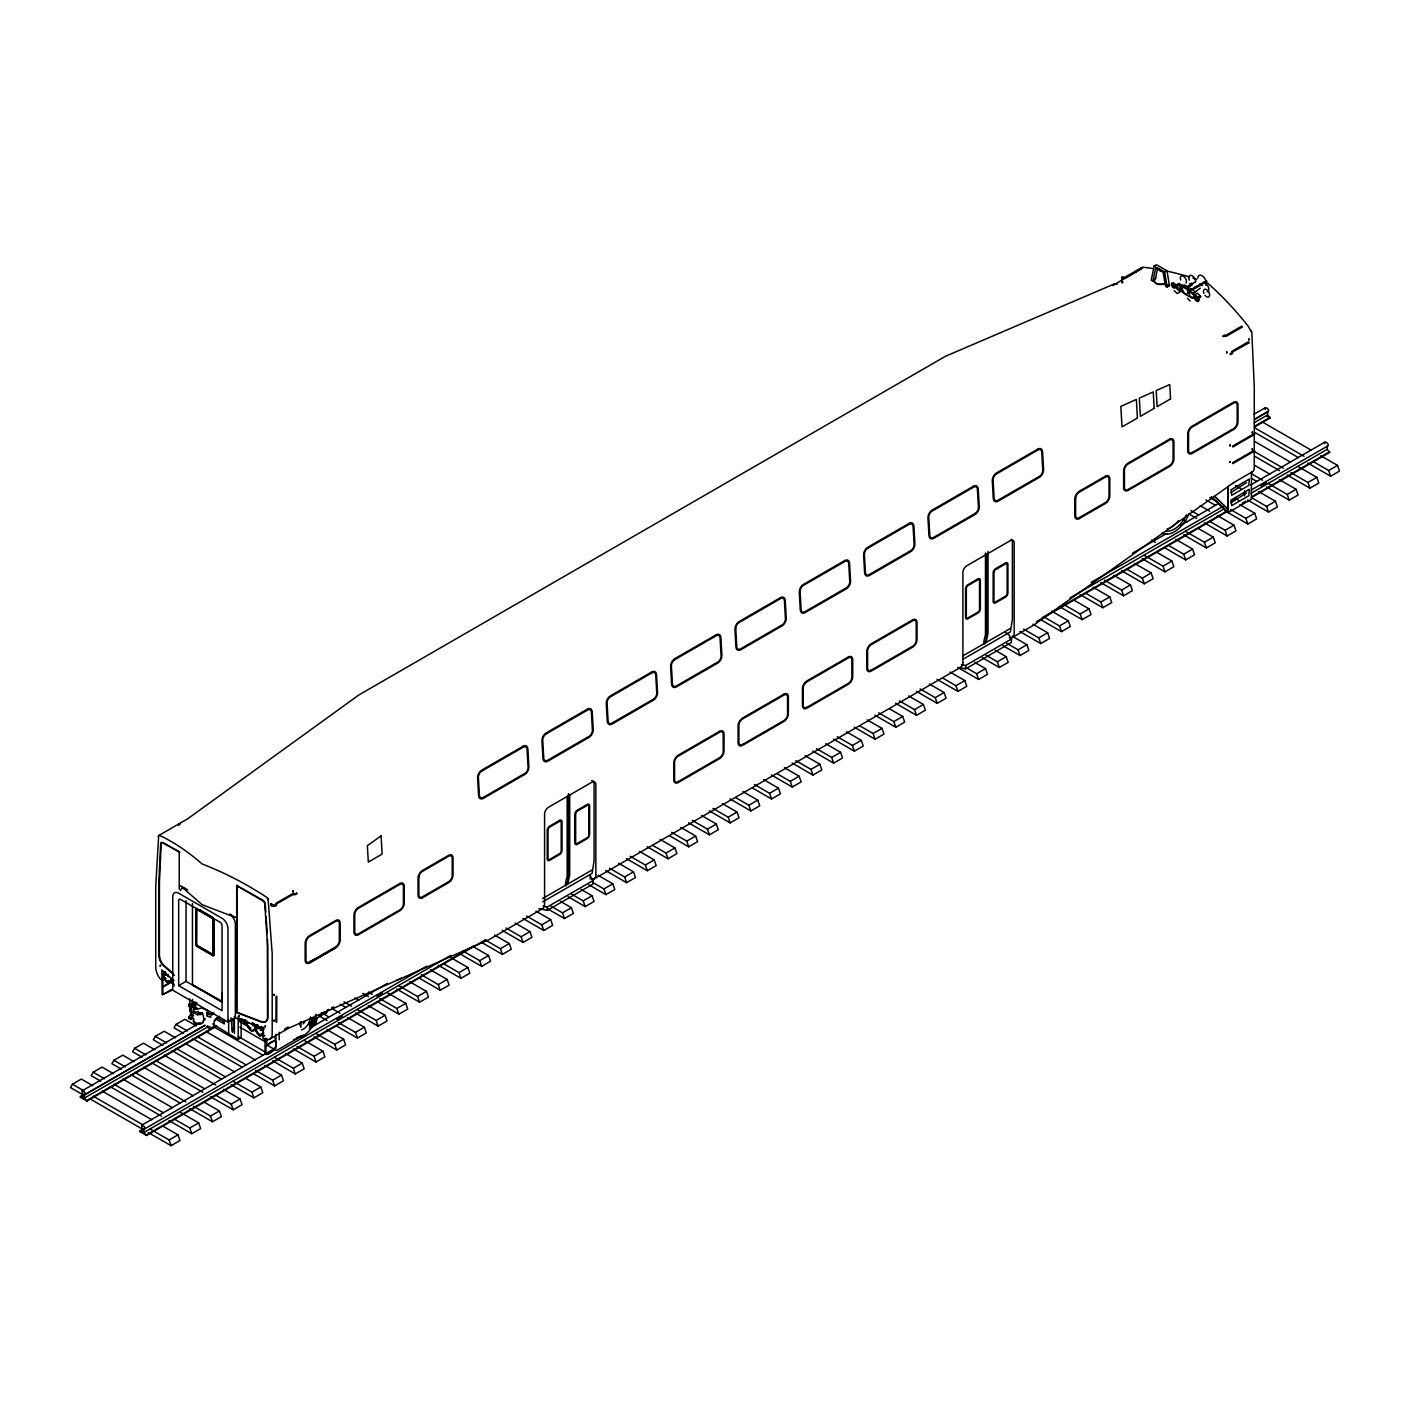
<?xml version="1.0" encoding="UTF-8"?>
<svg xmlns="http://www.w3.org/2000/svg" width="1410" height="1410" viewBox="0 0 1410 1410"><rect width="100%" height="100%" fill="white"/><g stroke="black" fill="none" stroke-linecap="round" stroke-linejoin="round"><path stroke-width="1.5" d="M222.075 993.116L222.04 1001.876L192.465 984.797L192.465 903.598M1123.047 282.229L1122.166 282.723L1122.237 277.858L1125.004 278.44L1141.536 268.887M178.559 825.396L179.352 824.815M1246.563 482.59L1230.948 492.495M1246.563 492.901L1230.948 502.806M212.275 918.456L197.347 909.767M212.945 954.323L213.174 919.725M193.875 1019.871A2.679 1.551 0 0 1 193.787 1019.465L193.188 1020.981A5.816 3.349 0 0 0 194.316 1021.915C201.33 1027.749 206.177 1021.704 202.264 1012.979A3.825 2.203 0 0 0 201.612 1012.697L197.312 1014.671L201.612 1012.697M204.556 1020.487L205.067 1018.566M207.746 1025.722L206.776 1027.114L210.108 1029.036L211.359 1028.295A8.777 5.076 0 0 0 213.932 1024.77L214.32 1020.699L219.66 1016.346M266.173 1053.905C277.876 1054.204 281.348 1030.216 265.908 1046.696L265.908 1053.746M315.117 1021.034L311.874 1022.215L312.244 1017.527M313.161 1021.474L314.853 1023.731L311.487 1025.845L310.306 1023.783L311.205 1024.171L312.421 1017.632M1211.208 496.884L1228.251 512.588L1251.375 499.246L1251.481 472.191M1113.53 284.274L945.511 356.272L358.933 694.918L187.759 818.752L158.678 835.566L155.734 886.502L155.734 967.225A9.482 4.283 69.1 0 0 160.299 978.892L161.833 980.214L165.763 978.417M567.155 796.579L567.155 876.403C562.784 891.825 567.93 885.409 568.424 875.663L568.424 793.689M985.467 552.914L985.467 634.888C981.06 650.38 986.365 643.753 986.736 634.148L986.736 554.324M1152.992 280.942L1155.601 267.953L1163.179 272.341L1165.453 286.23L1167.145 287.023L1169.472 285.666L1166.986 270.79L1156.447 264.71L1154.12 266.049L1151.194 280.273L1152.992 280.942L1155.072 279.515M1155.689 277.752L1157.557 268.464M542.727 901.889L592.094 873.372L594.068 860.858L594.068 783.431A5.569 3.225 -60 0 0 591.636 780.629M962.942 659.281L1010.406 631.874L1012.38 619.342L1012.38 541.916A5.569 3.225 -60 0 0 1011.234 539.36M193.857 1021.668L193.787 1021.933A2.679 1.551 0 0 0 195.444 1023.36A2.679 1.551 0 0 0 198.369 1023.026M314.43 1019.73L315.258 1019.13A3.86 2.221 0 0 1 316.192 1017.438M315.117 1018.831L313.32 1019.783M326.891 1010.406L326.803 1010.847A2.926 1.692 0 0 1 326.503 1011.252M1254.918 426.754L1270.163 417.959L1267.59 414.963L1267.59 411.949A2.009 1.163 60 0 1 1268.26 411.473C1270.375 409.605 1263.712 405.234 1265.228 409.57M158.202 836.465L158.343 836.024A3.86 1.745 69.1 0 1 158.819 835.46A3.948 1.78 69.1 0 1 159.718 835.513L161.833 836.5A289.896 130.689 69.1 0 1 202.141 863.995A289.896 197.347 48.9 0 1 263 894.909L266.173 896.971A3.948 2.679 48.9 0 1 267.53 898.223L267.741 898.523M1175.305 285.543L1174.354 283.904L1174.706 285.613M1179.13 283.868L1182.356 285.067M1180.822 287.622L1179.465 285.93M1187.943 290.319L1186.268 288.222L1195.38 281.806M1190.833 288.98L1195.398 292.011M1192.543 293.932L1200.351 288.081M1200.509 296.206L1197.425 293.192L1193.706 295.395M317.215 1018.478L315.117 1024.735L311.011 1027.15L309.548 1026.286L309.548 1021.492L311.469 1022.444L311.205 1024.171M202.582 1013.49L200.361 1014.742L197.453 1014.301M276.677 1022.356L276.783 996.112M313.126 1019.624L313.496 1022.021L314.923 1021.845M332.919 1007.004L332.478 1007.533M313.443 1024.048L312.421 1026.163A18.066 10.434 -60 0 1 296.999 1037.408M292.839 893.57L275.99 903.211L275.003 905.432L270.755 903.722C269.521 908.181 279.074 906.031 276.043 904.251L292.469 894.768C293.703 894.962 298.744 894.416 296.488 892.618M270.808 904.762L270.755 903.722M1222.646 336.197C1226.7 333.165 1223.334 337.06 1226.118 336.391L1242.545 326.908M92.76 1085.665L81.339 1079.073L72.474 1084.184L70.5 1087.603L83.789 1095.27M113.47 1073.697L102.049 1067.106L93.183 1072.235L91.209 1075.654L100.692 1081.135M134.179 1061.748L122.758 1055.156L113.893 1060.285L111.919 1063.704L121.401 1069.168M154.888 1049.798L143.468 1043.206L134.584 1048.317L132.611 1051.737L142.11 1057.218M175.598 1037.848L164.177 1031.256L155.294 1036.368L153.32 1039.787L162.82 1045.268M196.29 1025.881L184.886 1019.289L176.003 1024.418L174.029 1027.837L183.512 1033.318M243.577 1021.069L245.04 1020.946L245.04 1022.885L243.577 1021.069L245.534 1019.941L246.01 1021.192L244.071 1022.32M333.483 1007.568L333.606 1007.392A2.503 1.445 0 0 1 331.949 1008.238A3.014 1.745 0 0 0 333.906 1007.374M214.584 1021.175L217.175 1017.738M210.865 1017.333L206.776 1015.993L207.534 1011.111A5.816 3.349 0 0 0 206.389 1010.177L201.859 1007.903L198.369 1008.908A2.679 1.551 0 0 1 195.444 1009.243A2.679 1.551 0 0 1 193.787 1007.815L196.166 1004.695L194.175 1003.92A7.05 4.071 0 0 0 191.883 1004.801L190.614 1005.524L190.544 1014.988L188.676 1016.945L188.676 1018.531L191.883 1018.919A7.05 4.071 0 0 1 193.752 1018.143M208.151 1013.067A2.767 1.604 0 0 1 208.433 1013.719L207.605 1015.041L208.433 1011.605A2.767 1.604 0 0 0 208.151 1010.935A6.504 3.754 0 0 0 206.882 1009.895M205.12 1025.282L85.094 1094.583L84.988 1092.415L82.203 1090.794L200.238 1022.62M1251.639 497.466L1329.753 452.363L1327.18 449.367L1327.18 446.353A2.009 1.163 60 0 1 1327.85 445.877C1329.93 444.097 1323.62 439.814 1324.748 443.656M190.614 1019.641L192.571 1016.099A7.05 4.071 0 0 1 193.752 1015.676M194.774 1008.097L196.677 1008.097M196.677 1007.938L194.774 1007.938M1159.619 268.922L1159.619 270.015L1161.505 270.015M1159.619 269.804L1160.218 271.09L1161.84 270.544M1223.668 336.602L1241.699 326.168M236.686 885.568L262.366 900.479A3.666 2.485 48.9 0 1 264.816 904.145L267.495 945.652L267.495 1017.861A8.019 5.464 48.9 0 1 260.815 1021.862L236.686 1012.627L236.686 885.568L262.754 900.144A3.666 2.485 48.9 0 1 265.203 903.81L265.785 912.27M236.686 1012.627L237.074 885.233M1194.499 294.637L1197.918 297.316A2.961 1.71 60 0 1 1197.777 301.529A2.961 1.71 60 0 1 1194.64 297.616A2.961 1.71 60 0 1 1197.777 297.334L1200.368 295.536M1033.601 625.194L1233.768 482.537M1195.521 291.5L1192.648 293.527M82.15 1090.811L82.15 1092.926A1.939 1.128 60 0 1 82.802 1094.054L82.82 1097.139L80.247 1097.227L86.944 1101.087L216.506 1026.286M85.094 1094.583L85.129 1094.548A2.009 1.163 60 0 0 84.389 1095.024L84.371 1098.09L86.944 1101.087M275.073 1048.229L141.687 1125.233L141.687 1127.26A1.939 1.128 60 0 1 142.392 1128.458L142.41 1131.543L139.837 1131.631L146.534 1135.491L485.692 939.677M1186.127 288.715L1188.806 287.799M653.835 698.937L611.482 723.383A5.217 3.208 -63.5 0 1 608.115 721.409L607.058 702.673A5.164 3.172 -63.5 0 1 609.984 697.104L652.354 672.64A5.164 3.172 -63.5 0 1 655.703 674.579L656.76 693.385A5.164 3.172 -63.5 0 1 653.835 698.937M975.526 513.222L933.173 537.668A5.217 3.208 -63.5 0 1 929.807 535.694L928.749 516.941A5.164 3.172 -63.5 0 1 931.675 511.372L974.028 486.926A5.164 3.172 -63.5 0 1 977.377 488.865L978.452 507.653A5.164 3.172 -63.5 0 1 975.526 513.222M315.17 1015.147L315.611 1014.883A57.881 37.453 -6.9 0 0 316.369 1014.407M1242.087 503.282L1245.647 501.185M1141.201 267.847L1124.898 277.276L1121.849 276.853L1122.166 282.723M1142.47 267.565L1112.931 285.578M1167.145 287.023L1164.66 272.13L1166.986 270.79M1180.928 287.605L1184.118 284.908L1188.648 287.023M1186.568 287.164L1192.895 283.516M1182.708 290.407L1177.121 293.527L1174.23 290.671M1189.018 286.759L1192.19 284.926M1190.269 290.125L1206.555 280.713M1190.745 290.848L1206.942 281.507M1248.343 341.819L1231.917 351.301L1231.723 353.082L1230.172 353.558M165.516 973.147L165.71 975.367L164.565 971.772M167.719 982.453L166.309 980.866M166.415 981.977L167.86 982.365A5.605 3.243 60 0 0 170.769 978.293M172.073 980.919L162.82 986.718L162.82 978.663M172.478 981.624L162.82 987.194L162.908 994.579L171.385 989.591M178.665 985.643L222.057 1010.688L222.057 925.647A2.785 1.604 60 0 0 220.083 922.228L180.639 899.457A2.785 1.604 60 0 0 178.665 900.602L178.665 985.643L186.049 981.378L221.899 1002.069M171.826 990.278L162.15 994.79L161.833 969.974L174.029 980.62M192.465 984.797L222.533 1001.593M195.162 1006.511L194.175 1006.599A7.05 4.071 0 0 0 192.571 1007.128L188.676 1006.194L188.676 1004.396L194.21 1002.246A15.986 4.688 17.5 0 1 196.677 1002.598M1105.475 476.139L1079.249 491.279A6.274 3.631 -60 0 0 1074.808 498.964L1074.808 515.99A6.327 3.648 -60 0 0 1079.249 518.598L1079.496 518.457M1169.595 439.144L1128.053 463.114A6.274 3.631 -60 0 0 1123.629 470.799L1123.629 487.842A6.327 3.648 -60 0 0 1128.053 490.433L1169.472 466.534A6.274 3.631 -60 0 0 1173.913 458.849L1173.913 441.771A6.274 3.631 -60 0 0 1170.053 438.915L1169.472 439.215M188.676 1018.531L189.927 1017.791M210.865 1016.028L209.614 1016.205M1253.878 414.311L1265.316 407.701M314.148 959.346L309.107 962.202A5.217 3.014 -60 0 1 305.97 960.369L305.97 942.233A5.164 2.979 -60 0 1 309.107 936.786L336.179 921.153A5.164 2.979 -60 0 1 339.317 922.968L339.317 941.14A5.164 2.979 -60 0 1 336.179 946.586L309.618 961.955M358.422 933.808L400.281 909.609A5.164 2.979 -60 0 0 403.419 904.163L403.419 885.991A5.164 2.979 -60 0 0 400.281 884.176L357.911 908.639A5.164 2.979 -60 0 0 354.774 914.068L354.774 932.204A5.217 3.014 -60 0 0 357.911 934.055L358.633 933.684M1128.088 489.517L1169.947 465.318A5.164 2.979 -60 0 0 1173.085 459.872L1173.085 441.7A5.164 2.979 -60 0 0 1169.947 439.885L1127.577 464.348A5.164 2.979 -60 0 0 1124.44 469.777L1124.44 487.913A5.217 3.014 -60 0 0 1127.595 489.763L1128.3 489.393M1192.173 452.539L1234.032 428.323A5.164 2.979 -60 0 0 1237.169 422.894L1237.169 404.723A5.164 2.979 -60 0 0 1234.032 402.907L1191.679 427.353A5.164 2.979 -60 0 0 1188.542 432.799L1188.542 450.936A5.217 3.014 -60 0 0 1191.679 452.786L1192.402 452.416M335.703 947.802L309.583 962.889A6.327 3.648 -60 0 1 305.142 960.281L305.142 943.255A6.274 3.631 -60 0 1 309.583 935.57L336.285 920.184A6.274 3.631 -60 0 1 340.145 923.039L340.145 940.117A6.274 3.631 -60 0 1 335.703 947.802L309.583 962.889M422.471 897.765L448.609 882.678A6.274 3.631 -60 0 0 453.051 874.993L453.051 857.914A6.274 3.631 -60 0 0 448.609 855.341L422.471 870.428A6.274 3.631 -60 0 0 418.047 878.113L418.047 895.191A6.327 3.648 -60 0 0 422.471 897.765L422.718 897.624M1079.249 518.598L1105.387 503.511A6.274 3.631 -60 0 0 1109.811 495.826L1109.811 478.748A6.274 3.631 -60 0 0 1105.951 475.893L1105.387 476.192M1187.714 450.848A6.327 3.648 -60 0 0 1192.155 453.456L1233.556 429.556A6.274 3.631 -60 0 0 1237.998 421.872L1237.998 404.793A6.274 3.631 -60 0 0 1233.556 402.22L1192.155 426.137A6.274 3.631 -60 0 0 1187.714 433.822L1187.714 450.9M80.247 1096.539L84.054 1094.354M84.706 1094.689L204.75 1025.387M1254.583 419.263L1267.925 411.561M1254.97 419.158L1268.313 411.456M84.371 1098.09L208.222 1026.586M1254.248 422.665L1267.59 414.963M86.944 1100.417L216.506 1025.616M1254.918 426.084L1270.163 417.289M227.962 1022.074L227.962 928.485A8.372 4.829 60 0 0 222.815 918.738L178.665 893.2A8.372 4.829 60 0 0 172.743 896.619L172.743 990.208L227.962 1022.074L235.347 1017.808L263 1028.383L263 1038.624L265.291 1039.505A9.482 6.468 48.9 0 0 272.2 1034.464L272.2 953.742L268.111 899.157M1232.446 446.212L1254.265 433.61M239.559 1018.743L240.052 1019.994L241.991 1018.866M1232.798 447.023L1254.794 434.315M245.04 1022.885L246.503 1021.474M228.649 1019.236L228.649 1033.812L212.716 1023.942M251.967 1023.061L252.901 1025.705L252.901 1022.937M678.21 781.616L720.069 757.417A5.164 2.979 -60 0 0 723.207 751.971L723.207 733.799A5.164 2.979 -60 0 0 720.069 731.984L677.716 756.447A5.164 2.979 -60 0 0 674.562 761.876L674.562 780.012A5.217 3.014 -60 0 0 677.716 781.863L678.439 781.492M742.559 744.462L784.418 720.263A5.164 2.979 -60 0 0 787.555 714.835L787.555 696.646A5.164 2.979 -60 0 0 784.418 694.848L742.048 719.294A5.164 2.979 -60 0 0 738.91 724.74L738.91 742.876A5.217 3.014 -60 0 0 742.048 744.709L742.77 744.339M806.89 707.327L848.75 683.127A5.164 2.979 -60 0 0 851.887 677.681L851.887 659.51A5.164 2.979 -60 0 0 848.75 657.695L806.379 682.158A5.164 2.979 -60 0 0 803.242 687.587L803.242 705.723A5.217 3.014 -60 0 0 806.397 707.573L807.102 707.203M871.221 670.173L913.081 645.974A5.164 2.979 -60 0 0 916.218 640.545L916.218 622.356A5.164 2.979 -60 0 0 913.081 620.559L870.728 645.004A5.164 2.979 -60 0 0 867.591 650.451L867.591 668.587A5.217 3.014 -60 0 0 870.728 670.42L871.45 670.05M257.801 1025.37L257.995 1028.648L256.867 1027.555L257.642 1024.612M255.139 1028.93A5.605 3.243 60 0 1 252.337 1030.551L251.456 1031.08L250.539 1029.547M250.152 1030.058L251.844 1030.851M1232.446 462.815L1254.265 450.231M1232.798 463.626L1254.794 450.936M228.649 1033.812L238.219 1039.346L241.145 1037.672L241.145 1021.016M260.48 1027.749C254.258 1025.07 262.383 1027.079 260.48 1030.093L261.608 1026.903M263.599 1032.613A5.605 3.243 60 0 1 260.656 1035.345L259.775 1035.874L258.594 1034.164A5.605 3.243 60 0 1 256.197 1030.639M258.717 1035.275L260.163 1035.663M284.626 1029.124L288.257 1027.026M269.557 1039.223L288.839 1028.101L488.988 939.642L542.392 908.815M1233.486 482.713L1251.745 472.156M265.503 1045.991L275.144 1040.421L275.144 1036.403M313.619 1018.795L312.174 1019.959M313.196 1021.245L311.293 1022.338L311.469 1023.995M310.464 1024.048L311.751 1023.29C319.4 1022.127 314.148 1022.215 309.548 1026.286M311.011 1024.065L314.483 1022.056M310.306 1025.158L312.791 1023.713M313.69 1022.003L316.457 1021.774M312.65 1023.801L311.346 1025.581L310.429 1023.713M309.354 1028.436L387.486 983.334M1132.477 553.213L1166.757 533.421M1180.099 525.718L1218.205 503.723M1250.599 485.005L1324.907 442.106M266.543 1054.627L275.814 1048.652L275.955 1034.323M303.256 1035.116L276.483 1050.573L266.772 1044.969L266.772 1038.394M139.837 1130.943L143.644 1128.758M542.691 898.487L592.094 869.97M962.889 655.897L1010.406 628.455M139.837 1131.631L143.644 1129.428M144.296 1129.093L426.666 966.185M1091.252 582.365L1223.105 506.366M1230.718 501.96L1236.447 498.664M1251.304 489.975L1327.903 445.86M336.743 1019.342L342.471 1016.028M376.77 996.236L382.48 992.94M1260.84 485.815L1266.55 482.52M146.534 1135.491L143.961 1132.494L450.724 955.381M1069.961 597.875L1224.285 508.763M1250.97 493.359L1327.18 449.367M146.534 1134.821L474.253 945.616M1042.043 617.791L1226.859 511.09M1251.639 496.796L1329.753 451.693M1036.332 621.775L1228.762 510.667M593.663 879.205L960.704 667.3M1011.975 637.69L1033.072 625.511M543.079 906.119L547.309 906.983L593.116 880.545L590.12 875.663L590.12 879.064M961.391 664.603L965.639 665.485L1011.428 639.03L1008.432 634.148L1005.506 632.455M538.849 908.674L547.309 910.402L593.116 883.964L593.116 880.545M959.276 667.6L965.639 668.886L1011.428 642.449L1011.428 639.03M150.147 1129.04L169.094 1139.985L177.977 1134.856L179.951 1140.549L171.068 1145.678L148.297 1132.53M174.646 1119.276L189.804 1128.018L198.687 1122.906L200.661 1128.599L191.778 1133.71L169.006 1120.562M193.47 1106.216L210.513 1116.068L219.396 1110.939L221.352 1116.632L212.487 1121.761L189.715 1108.612M216.065 1095.359L231.222 1104.118L240.088 1098.989L242.062 1104.682L233.196 1109.811L210.425 1096.663M232.985 1081.223L251.932 1092.168L260.797 1087.039L262.771 1092.732L253.906 1097.861L231.134 1084.713M255.58 1070.366L272.641 1080.201L281.507 1075.09L283.481 1080.783L274.598 1085.894L253.73 1073.838M274.386 1057.306L293.333 1068.251L302.216 1063.122L304.19 1068.815L295.307 1073.944L272.535 1060.796M296.999 1046.449L314.042 1056.302L322.925 1051.173L324.899 1056.865L316.016 1061.994L293.245 1048.846M315.805 1033.407L334.752 1044.334L343.635 1039.223L345.591 1044.916L336.726 1050.027L313.954 1036.879M338.4 1022.55L355.461 1032.384L364.326 1027.255L366.3 1032.948L357.435 1038.077L336.549 1026.022M357.224 1009.489L376.17 1020.435L385.036 1015.306L387.01 1020.999L378.144 1026.128L355.373 1012.979M379.819 998.633L396.862 1008.485L405.745 1003.356L407.719 1009.049L398.836 1014.178L377.968 1002.122M398.625 985.59L417.571 996.517L426.454 991.406L428.428 997.099L419.545 1002.21L396.774 989.062M421.238 974.715L438.281 984.568L447.164 979.439L449.138 985.132L440.255 990.261L419.387 978.205M443.833 963.858L458.99 972.618L467.856 967.489L469.83 973.182L460.964 978.311L438.193 965.163M462.639 950.816L479.7 960.651L488.565 955.539L490.539 961.232L481.674 966.343L460.788 954.306M485.251 939.959L500.409 948.701L509.274 943.572L511.248 949.265L502.365 954.394L481.497 942.338M505.943 927.991L521.101 936.751L529.984 931.622L531.958 937.315L523.075 942.444L502.207 930.389M526.653 916.042L541.81 924.801L550.693 919.672L552.667 925.365L543.784 930.494L522.916 918.439M551.151 906.278L562.519 912.834L571.402 907.723L573.359 913.416L564.493 918.527L547.415 908.674M571.861 894.328L583.229 900.884L592.094 895.755L594.068 901.448L585.203 906.577L568.124 896.725M592.57 882.36L603.938 888.934L612.804 883.806L614.778 889.499L605.912 894.627L588.834 884.757M609.49 868.225L624.648 876.967L633.513 871.856L635.487 877.549L626.604 882.66L605.736 870.622M630.182 856.275L645.339 865.017L654.222 859.906L656.196 865.599L647.313 870.71L626.445 858.655M652.795 845.401L666.049 853.068L674.932 847.939L676.906 853.632L668.023 858.76L647.155 846.705M671.601 832.358L686.758 841.118L695.641 835.989L697.597 841.682L688.732 846.811L669.75 835.848M692.31 820.409L707.467 829.15L716.333 824.039L718.307 829.732L709.441 834.843L688.556 822.805M713.019 808.459L728.177 817.201L737.042 812.072L739.016 817.765L730.151 822.894L709.265 810.838M735.615 797.584L748.886 805.251L757.752 800.122L759.726 805.815L750.843 810.944L729.975 798.888M754.421 784.542L769.578 793.301L778.461 788.172L780.435 793.865L771.552 798.994L752.587 788.031M777.033 773.685L790.287 781.334L799.17 776.223L801.144 781.915L792.261 787.027L771.393 774.971M795.839 760.625L810.997 769.384L819.862 764.255L821.836 769.948L812.971 775.077L792.103 763.022M816.549 748.675L831.706 757.434L840.572 752.305L842.546 757.998L833.68 763.127L812.794 751.072M837.258 736.725L852.415 745.467L861.281 740.356L863.255 746.049L854.389 751.16L833.504 739.122M859.853 725.868L873.107 733.517L881.99 728.388L883.964 734.081L875.081 739.21L854.213 727.155M878.659 712.808L893.817 721.567L902.7 716.439L904.674 722.132L895.791 727.26L874.923 715.205M899.368 700.858L914.526 709.618L923.409 704.489L925.365 710.182L916.5 715.311L895.632 703.255M920.078 688.908L935.235 697.65L944.101 692.539L946.075 698.232L937.209 703.343L916.341 691.305M942.673 678.051L955.945 685.701L964.81 680.572L966.784 686.265L957.919 691.393L937.033 679.338M965.286 667.177L976.654 673.751L985.519 668.622L987.493 674.315L978.611 679.444L957.742 667.388M985.978 655.227L997.346 661.784L1006.229 656.672L1008.203 662.365L999.32 667.476L982.241 657.624M1006.687 643.277L1018.055 649.834L1026.938 644.705L1028.912 650.398L1020.029 655.527L1002.951 645.674M1023.607 629.124L1038.765 637.884L1047.648 632.755L1049.604 638.448L1040.739 643.577L1019.871 631.521M1044.316 617.175L1059.474 625.934L1068.339 620.805L1070.313 626.498L1061.448 631.627L1040.562 619.572M1063.122 604.132L1080.183 613.967L1089.049 608.856L1091.023 614.548L1082.157 619.66L1059.386 606.511M1085.735 593.275L1100.893 602.017L1109.758 596.888L1111.732 602.581L1102.849 607.71L1080.078 594.562M1104.541 580.215L1121.584 590.067L1130.467 584.938L1132.441 590.631L1123.559 595.76L1100.787 582.612M1127.136 569.358L1142.294 578.118L1151.177 572.989L1153.151 578.682L1144.268 583.811L1121.496 570.662M1144.056 555.223L1163.003 566.15L1171.886 561.039L1173.843 566.732L1164.977 571.843L1142.206 558.695M1168.555 545.441L1183.713 554.201L1192.578 549.072L1194.552 554.764L1185.687 559.893L1164.801 547.838M1185.475 531.306L1204.422 542.251L1213.287 537.122L1215.261 542.815L1206.396 547.944L1183.624 534.795M1209.956 521.541L1225.114 530.283L1233.997 525.172L1235.971 530.865L1227.088 535.976L1204.316 522.828M1230.666 509.592L1245.823 518.334L1254.706 513.205L1256.68 518.898L1247.797 524.026L1225.026 510.878M1251.375 497.624L1266.533 506.384L1275.415 501.255L1277.389 506.948L1268.506 512.077L1247.639 500.021M1268.295 483.489L1287.242 494.434L1296.107 489.305L1298.081 494.998L1289.216 500.127L1266.444 486.979M1290.89 472.632L1307.951 482.467L1316.817 477.355L1318.791 483.048L1309.925 488.16L1287.154 475.011M1313.503 461.757L1328.661 470.517L1337.526 465.388L1339.5 471.081L1330.635 476.21L1307.863 463.062M1190.992 288.38L1188.066 289.843L1192.983 294.232M1179.271 283.357L1175.517 285.225M1194.323 287.411L1198.676 285.472M1113.847 284.133L1117.143 284.115M141.687 1125.233L144.578 1126.819L144.631 1129.005A2.009 1.163 60 0 0 143.979 1129.428L143.961 1132.494M1134.574 272.165L1135.737 272.042M178.647 824.074L180.11 824.127M174.452 975.297L163.278 965.533A8.019 3.613 69.1 0 1 158.837 955.134L158.837 882.907L160.634 843.991A3.666 1.657 69.1 0 1 162.238 842.669L179.828 852.169L162.82 842.457M314.219 1019.606L315.1 1017.914M1189.529 283.692L1192.137 283.621M311.874 1020.135L313.937 1019.853M188.676 1006.194L191.037 1006.299A13.536 7.808 0 0 1 191.654 1006.017M323.965 1012.098L324.723 1012.045A2.926 1.692 0 0 0 326.045 1011.605M314.483 1019.712L313.302 1019.571M1249.331 342.683L1232.446 352.007L1232.622 353.434L1230.243 354.597M295.272 893.64L293.333 893.552M984.779 643.26L986.031 642.625L988.022 633.407L988.022 551.433M566.45 884.757L567.719 884.14L569.711 874.923L569.711 795.099M1143.827 267.354L1147 267.706A289.896 197.347 48.9 0 1 1152.428 268.464M194.016 1004.59L193.734 1004.555A16.55 4.512 18.5 0 0 191.02 1004.378L189.645 1004.413L194.51 1002.51A15.21 4.459 17.5 0 1 196.836 1002.862M1154.12 266.049L1164.66 272.13M1194.975 297.845C1187.379 297.528 1182.056 291.694 1177.068 286.688M1192.578 283.727L1191.274 283.375L1192.243 283.78M1192.93 293.368L1194.006 295.236A2.221 1.287 60 0 1 1193.318 296.858M1193.688 295.113L1194.094 295.219A2.221 1.287 60 0 0 1192.525 293.016M1198.218 297.669L1197.266 298.233M1197.865 298.973L1198.465 298.109M195.338 1005.471L193.893 1005.136A9.288 2.52 18.5 0 0 192.148 1004.96L190.632 1004.978L192.148 1004.132A7.702 4.441 0 0 1 193.893 1003.55L194.368 1003.427A1.868 1.075 0 0 1 195.796 1003.55L196.149 1003.691M202.37 1022.127L203.269 1022.497M212.399 954.394L197.418 945.74M209.826 1026.409L210.108 1029.036M237.074 1012.292L261.202 1021.527A8.019 5.464 48.9 0 0 267.882 1017.527L267.565 939.501M1211.666 497.096L1228.251 512.588M260.004 1035.469L260.268 1035.574A5.605 3.243 60 0 0 263.176 1033.424A5.605 3.243 60 0 0 261.22 1027.731A4.935 2.855 60 0 1 262.648 1030.058M1167.78 284.89L1169.472 285.666M1181.139 286.353L1185.933 288.592M1266.814 416.02L1270.163 417.959M1261.827 421.696L1311.318 450.248M1320.817 455.747L1337.526 465.388M1254.759 427.847L1304.021 456.294M1254.724 432.394L1298.363 457.58M1254.442 441.33L1290.608 462.216M1298.222 466.604L1316.817 477.355M1254.9 451.834L1283.312 468.243M1254.882 456.399L1279.557 470.64M1254.671 465.371L1269.899 474.165M1279.416 479.664L1296.107 489.305M1251.234 473.637L1262.602 480.211M1251.269 478.201L1256.962 481.497M1258.707 491.614L1275.415 501.255M1235.495 485.622L1240.941 488.759M1239.901 504.674L1254.706 513.205M1209.833 497.554L1217.412 501.925M1227.669 509.221L1228.251 486.432L1227.669 509.221L1214.451 496.126L1228.251 509.556M1206.061 499.933L1215.543 505.397M1200.174 505.644L1209.674 511.125M1217.288 515.531L1233.997 525.172M1191.009 510.596L1198.588 514.967M1189.141 514.068L1196.737 518.457M1183.272 519.779L1187.079 521.982M1198.482 528.574L1213.287 537.122M1175.887 539.431L1192.578 549.072M1151.529 540.171L1155.319 542.356M1157.081 552.491L1171.886 561.039M1134.468 563.348L1151.177 572.989M1113.759 575.298L1130.467 584.938M1093.05 587.247L1109.758 596.888M1074.244 600.308L1089.049 608.856M1051.648 611.164L1068.339 620.805M1032.843 624.207L1047.648 632.755M1012.133 636.174L1026.938 644.705M995.231 650.327L1006.229 656.672M974.521 662.277L985.519 668.622M950.023 672.041L964.81 680.572M929.313 683.991L944.101 692.539M908.604 695.941L923.409 704.489M889.798 709.001L902.7 716.439M867.185 719.858L881.99 728.388M846.476 731.808L861.281 740.356M825.784 743.757L840.572 752.305M805.075 755.707L819.862 764.255M784.365 767.674L799.17 776.223M763.656 779.624L778.461 788.172M742.947 791.574L757.752 800.122M722.237 803.541L737.042 812.072M701.546 815.491L716.333 824.039M680.836 827.441L695.641 835.989M660.127 839.391L674.932 847.939M639.417 851.358L654.222 859.906M618.708 863.308L633.513 871.856M598.016 875.258L612.804 883.806M581.114 889.41L592.094 895.755M560.404 901.378L571.402 907.723M535.888 911.124L550.693 919.672M515.179 923.074L529.984 931.622M494.469 935.041L509.274 943.572M473.778 946.991L488.565 955.539M451.165 957.848L467.856 967.489M430.455 969.798L447.164 979.439M409.746 981.748L426.454 991.406M387.133 992.605L405.745 1003.356M368.451 992.076L372.24 994.261M187.759 889.904L180.127 885.515L202.141 904.691L235.347 917.399L229.636 914.103M362.793 993.363L368.486 996.641M355.02 997.98L358.827 1000.166M368.327 1005.665L385.036 1015.306M343.952 1001.84L351.531 1006.211M340.18 1004.22L345.873 1007.498M332.407 1008.837L340.021 1013.226M347.635 1017.615L364.326 1027.255M321.357 1012.697L328.935 1017.068M197.664 945.758L212.399 954.253M319.471 1016.169L327.067 1020.558M197.629 946.868A2.432 1.41 60 0 1 195.919 943.889L195.919 909.732A2.432 1.41 60 0 1 197.629 908.727L197.294 908.692A2.432 1.41 60 0 0 195.796 909.803L195.796 943.96A2.432 1.41 60 0 0 197.523 946.938L212.434 955.416A2.432 1.41 60 0 0 214.144 954.411L214.144 920.254A2.432 1.41 60 0 0 212.434 917.276L199.48 909.803L212.311 917.346A2.432 1.41 60 0 1 214.038 920.325L214.038 954.482A2.432 1.41 60 0 1 212.311 955.486M326.926 1029.582L343.635 1039.223M312.65 1024.823L311.751 1023.29M310.306 1023.783L311.487 1025.845M304.313 1040.439L322.925 1051.173M256.867 1025.052L257.995 1028.648M167.79 976.125L168.53 976.548M240.052 1019.994L241.022 1020.558L241.022 1018.619M261.573 1033.794L264.78 1035.645M168.601 980.655L172.355 982.823M239.682 1021.704L250.962 1028.207M261.185 1034.006L264.393 1035.874M239.841 1027.114L266.472 1042.501M285.507 1053.482L302.216 1063.122M217.193 1017.791L224.331 1021.915M207.605 1012.909L210.865 1014.09A9.059 2.979 15.7 0 0 213.245 1012.803L213.227 1013.085A8.107 4.688 0 0 1 212.152 1015.077M206.776 1012.997L211.359 1014.372A9.764 3.225 15.7 0 0 213.862 1013.173M215.448 1018.795L224.366 1023.96L224.366 1019.747M188.676 1004.396L190.614 1005.524M238.396 1036.526L268.711 1054.028M197.312 1014.671L194.316 1012.944A5.816 3.349 0 0 1 193.188 1012.028L193.787 1010.494A2.679 1.551 0 0 0 195.444 1011.922A2.679 1.551 0 0 0 198.369 1011.587L198.44 1012.398A3.684 2.133 0 0 0 200.097 1012.891L200.608 1012.926A3.578 2.062 0 0 1 201.366 1013.085M213.721 1026.832L263.053 1055.314M190.544 1014.988L191.037 1015.27A13.536 7.808 0 0 1 193.029 1014.424L193.54 1005.295M188.676 1016.945L190.614 1018.073M205.807 1031.38L255.28 1059.95M264.798 1065.431L281.507 1075.09M176.003 1024.418L187.371 1030.974M196.854 1036.456L246.115 1064.885M193.011 1038.782L242.344 1067.282M185.098 1043.33L234.589 1071.9M245.992 1078.491L260.797 1087.039M155.294 1036.368L166.662 1042.942M176.144 1048.406L225.406 1076.852M172.302 1050.75L221.634 1079.232M164.406 1055.297L215.783 1084.96M223.397 1089.348L240.088 1098.989M134.584 1048.317L145.953 1054.891M155.435 1060.355L204.697 1088.802M151.593 1062.699L202.828 1092.274M143.697 1067.247L193.17 1095.817M204.591 1102.409L219.396 1110.939M113.893 1060.285L125.261 1066.841M134.725 1072.305L185.891 1101.844M130.883 1074.649L180.233 1103.131M122.987 1079.196L172.461 1107.766M180.075 1112.155L198.687 1122.906M93.183 1072.235L104.552 1078.791M114.016 1084.272L163.278 1112.702M110.174 1086.599L161.41 1116.191M102.278 1091.146L151.751 1119.716M163.172 1126.308L177.977 1134.856M72.474 1084.184L83.842 1090.758M93.307 1096.222L142.569 1124.669M89.482 1098.566L142.604 1129.234M258.471 1034.57L258.206 1034.376A5.605 3.243 60 0 1 255.316 1028.877A5.605 3.243 60 0 1 257.255 1025.44L257.255 1028.225M250.152 1029.776L249.887 1029.582A5.605 3.243 60 0 1 247.49 1021.474M314.8 1018.795L315.629 1018.69A57.898 33.417 0 0 0 323.383 1014.16L325.446 1012.627A9.782 5.64 0 0 0 326.997 1010.97A6.927 4.001 0 0 1 327.543 1010.265M196.836 944.876L197.541 945.669M165.675 978.875L164.97 977.941M1235.283 497.712L1238.685 500.497M173.43 973.676L163.86 965.321A8.019 3.613 69.1 0 1 159.418 954.905L159.418 882.695L161.198 843.762A3.666 1.657 69.1 0 1 161.709 842.44M1200.879 296.858L1198.676 298.585L1197.918 297.316M1187.414 298.286L1190.04 301.017M261.22 1030.516L260.832 1027.344M260.48 1030.093L260.092 1026.921L260.286 1027.872M252.901 1025.705L252.513 1022.55M249.288 1023.184L248.548 1022.743M165.71 975.367L165.516 972.089M1251.481 471.892A9.482 4.283 69.1 0 0 1254.265 467.468L1254.265 386.745L1251.833 332.742L1248.167 326.115A289.896 130.689 69.1 0 0 1207.859 283.339A289.896 197.347 48.9 0 0 1204.14 281.947M299.449 1023.237L300.929 1027.291L300.929 1021.598M1328.661 470.517L1330.635 476.21M1307.951 482.467L1309.925 488.16M1287.242 494.434L1289.216 500.127M1266.533 506.384L1268.506 512.077M1245.823 518.334L1247.797 524.026M1225.114 530.283L1227.088 535.976M1204.422 542.251L1206.396 547.944M1183.713 554.201L1185.687 559.893M1163.003 566.15L1164.977 571.843M1142.294 578.118L1144.268 583.811M1121.584 590.067L1123.559 595.76M1100.893 602.017L1102.849 607.71M1080.183 613.967L1082.157 619.66M1059.474 625.934L1061.448 631.627M1038.765 637.884L1040.739 643.577M1018.055 649.834L1020.029 655.527M997.346 661.784L999.32 667.476M976.654 673.751L978.611 679.444M955.945 685.701L957.919 691.393M935.235 697.65L937.209 703.343M914.526 709.618L916.5 715.311M893.817 721.567L895.791 727.26M873.107 733.517L875.081 739.21M852.415 745.467L854.389 751.16M831.706 757.434L833.68 763.127M810.997 769.384L812.971 775.077M790.287 781.334L792.261 787.027M769.578 793.301L771.552 798.994M748.886 805.251L750.843 810.944M728.177 817.201L730.151 822.894M707.467 829.15L709.441 834.843M686.758 841.118L688.732 846.811M666.049 853.068L668.023 858.76M645.339 865.017L647.313 870.71M624.648 876.967L626.604 882.66M603.938 888.934L605.912 894.627M583.229 900.884L585.203 906.577M562.519 912.834L564.493 918.527M541.81 924.801L543.784 930.494M521.101 936.751L523.075 942.444M500.409 948.701L502.365 954.394M479.7 960.651L481.674 966.343M458.99 972.618L460.964 978.311M438.281 984.568L440.255 990.261M417.571 996.517L419.545 1002.21M396.862 1008.485L398.836 1014.178M376.17 1020.435L378.144 1026.128M355.461 1032.384L357.435 1038.077M334.752 1044.334L336.726 1050.027M314.042 1056.302L316.016 1061.994M293.333 1068.251L295.307 1073.944M272.641 1080.201L274.598 1085.894M251.932 1092.168L253.906 1097.861M231.222 1104.118L233.196 1109.811M210.513 1116.068L212.487 1121.761M189.804 1128.018L191.778 1133.71M169.094 1139.985L171.068 1145.678M268.464 900.126L268.252 899.492A3.86 2.626 48.9 0 0 267.53 898.223M213.033 919.637L213.051 953.883M232.897 1018.831L234.412 1033.336L234.412 1016.416M230.958 1017.72L232.456 1032.208L232.456 1027.978M192.447 999.373L192.87 1003.515M266.067 916.5L267.248 933.561M735.738 628.384L736.796 647.12A5.217 3.208 -63.5 0 0 740.162 649.111L782.515 624.648A5.164 3.172 -63.5 0 0 785.44 619.096L784.383 600.29A5.164 3.172 -63.5 0 0 781.017 598.351L738.664 622.815A5.164 3.172 -63.5 0 0 735.738 628.384M1244.554 490.839L1244.554 495.879M965.639 665.485L965.639 668.886M962.889 662.788L962.889 572.548A5.569 3.225 -60 0 1 966.837 565.727L1010.23 540.682A5.569 3.225 -60 0 1 1014.178 542.956L1014.178 633.178A9.429 5.446 60 0 1 1009.225 637.866M595.848 874.693L595.848 784.471A5.569 3.225 -60 0 0 591.918 782.197L548.525 807.243A5.569 3.225 -60 0 0 544.577 814.063L544.577 904.304A9.429 5.446 60 0 1 539.625 908.974M547.309 906.983L547.309 910.402M311.011 1025.422L311.011 1027.15M279.198 1032.261L279.198 1039.84M276.025 996.588L276.025 1021.792M265.098 1038.183L265.098 1053.781M251.685 1030.939L251.949 1030.763A5.605 3.243 60 0 0 253.73 1024.136M238.219 1016.451L238.219 1039.346M235.347 1017.808L235.347 924.22A8.372 4.829 60 0 0 230.2 914.491M196.889 910.331L196.766 944.488M191.037 1006.299L191.037 1015.27M189.698 998.844L189.698 1011.34M186.049 900.69L186.049 981.378M179.246 852.398L179.246 889.199M168.178 974.469L168.178 976.795M166.168 981.571L165.922 981.096A5.605 3.243 60 0 1 163.014 975.597A5.605 3.243 60 0 1 164.952 972.16L164.952 974.944M1165.206 270.755A289.896 197.347 48.9 0 1 1189.229 276.924M1192.948 278.087A289.896 197.347 48.9 0 1 1196.685 279.321M1251.181 330.328A3.86 1.745 69.1 0 1 1251.657 331.72M1141.624 268.499A3.878 2.644 48.9 0 1 1143.827 267.354M1165.259 283.428A6.662 3.842 0 0 1 1155.847 283.428A6.662 3.842 0 0 1 1155.847 277.999M1164.924 283.234A6.169 3.56 0 0 1 1157.469 283.798A6.169 3.56 0 0 1 1154.596 279.797M1189.247 280.061A4.9 2.82 60 0 1 1191.344 275.408A4.9 2.82 60 0 1 1195.698 281.788M1177.985 285.543A2.221 1.287 60 0 1 1180.716 287.111M1202.043 285.578A6.045 3.49 60 0 1 1199.91 283.692M1197.777 278.175A6.045 3.49 60 0 1 1203.153 276.519A6.045 3.49 60 0 1 1205.744 285.243M1185.158 287.34A2.749 1.586 60 0 1 1187.502 289.05A2.749 1.586 60 0 1 1187.802 291.923M1203.893 293.386A4.353 2.503 60 0 1 1206.026 289.35A4.353 2.503 60 0 1 1209.586 295.518A4.353 2.503 60 0 1 1205.021 295.342M1196.596 296.699A1.974 1.146 60 0 1 1198.518 298.391A1.974 1.146 60 0 1 1198.006 300.295A1.974 1.146 60 0 1 1196.085 298.603M1201.972 285.402A4.9 2.82 60 0 1 1207.154 284.926A4.9 2.82 60 0 1 1207.154 291.852M1180.734 280.026A4.353 2.503 60 0 1 1183.395 276.237A4.353 2.503 60 0 1 1186.057 283.093M1174.142 286.741A1.974 1.146 60 0 1 1172.926 285.225M1172.75 284.326A1.974 1.146 60 0 1 1174.142 283.516A1.974 1.146 60 0 1 1175.535 285.93M962.854 662.77A9.429 5.446 60 0 1 959.417 667.635M595.813 874.676A9.429 5.446 60 0 1 591.654 879.523M1189.176 513.311A24.358 14.065 -60 0 1 1162.087 533.068M1186.427 514.791A21.009 12.126 -60 0 1 1166.828 531.112M1178.478 520.695A21.009 12.126 -60 0 1 1167.216 528.909M241.427 1018.795A1.78 1.022 60 0 1 241.022 1020.928A1.78 1.022 60 0 1 239.277 1018.584M242.873 1020.153A2.203 1.269 60 0 0 243.577 1020.082A1.78 1.022 60 0 0 243.93 1022.532A1.78 1.022 60 0 0 245.781 1022.708A1.78 1.022 60 0 0 244.547 1020.17M243.436 1020.082A2.203 1.269 60 0 1 242.079 1020.206M240.987 1019.042A2.203 1.269 60 0 1 240.74 1018.531M241.762 1019.624A1.78 1.022 60 0 1 241.198 1018.919M247.367 1021.457A1.78 1.022 60 0 1 246.115 1022.197A1.78 1.022 60 0 1 244.846 1020.012M247.596 1022.409A2.203 1.269 60 0 1 245.728 1021.615M247.455 1022.409A2.203 1.269 60 0 1 245.005 1021.369M262.648 1034.094A4.935 2.855 60 0 1 259.634 1034.358M258.717 1033.706A4.935 2.855 60 0 1 257.889 1032.807M257.149 1031.75A4.935 2.855 60 0 1 256.25 1029.423M256.25 1027.344A4.935 2.855 60 0 1 257.149 1026.057M263.124 1032.349A4.935 2.855 60 0 1 263 1033.318M262.93 1026.956A4.935 2.855 60 0 1 264.199 1029.159M255.792 1029.3A5.605 3.243 60 0 1 257.642 1025.229M261.608 1027.502A5.605 3.243 60 0 1 263.458 1031.362M250.398 1028.895A4.935 2.855 60 0 1 248.283 1025.793M253.782 1024.101A4.935 2.855 60 0 1 254.805 1027.537M254.681 1028.524A4.935 2.855 60 0 1 253.06 1030.023M255.88 1024.365A4.935 2.855 60 0 1 256.232 1027.626M255.88 1028.401A4.935 2.855 60 0 1 255.333 1028.912M250.275 1029.353A5.605 3.243 60 0 1 247.878 1025.828M247.473 1024.506A5.605 3.243 60 0 1 247.473 1022.127M254.117 1023.907A5.605 3.243 60 0 1 255.139 1026.551M170.821 979.069A4.935 2.855 60 0 1 168.231 981.466M167.332 981.078A4.935 2.855 60 0 1 166.433 980.426M165.587 979.527A4.935 2.855 60 0 1 164.3 973.288M172.267 979.139A4.935 2.855 60 0 1 169.782 980.567M171.297 979.333A5.605 3.243 60 0 1 168.354 982.065M165.358 979.862A5.605 3.243 60 0 1 164.529 972.195M174.241 985.907A5.605 3.243 60 0 1 171.297 979.774M173.677 984.673A5.605 3.243 60 0 1 171.685 979.562M173.906 984.339A4.935 2.855 60 0 1 173.183 983.281M172.619 982.118A4.935 2.855 60 0 1 172.284 978.857M310.5 1016.839A10.046 5.799 -60 0 1 301.546 1029.917M315.223 1021.192A3.86 2.221 0 0 1 316.192 1019.518M304.736 1021.721A10.046 5.799 -60 0 1 303.273 1023.871M320.14 1014.53A9.2 5.323 0 0 1 319.33 1015.376M327.825 1010.001A6.927 4.001 0 0 1 328.671 1009.401M333.077 1007.533A2.503 1.445 0 0 1 331.949 1007.903M321.903 1013.438A2.926 1.692 0 0 0 323.965 1013.931L324.723 1013.878A2.926 1.692 0 0 0 326.803 1012.68L326.891 1012.239A2.926 1.692 0 0 0 326.503 1011.393M301.035 1035.698A24.358 14.065 -60 0 1 293.597 1039.628M401.321 978.099A24.358 14.065 -60 0 1 396.88 980.003M190.561 1017.456A14.311 8.266 0 0 1 191.231 1017.121M180.339 890.697A8.372 4.829 60 0 1 182.454 888.265M183.088 888.141A8.372 4.829 60 0 1 185.274 888.547M418.858 877.09L418.858 895.227A5.217 3.014 -60 0 0 422.013 897.077L449.085 881.444A5.164 2.979 -60 0 0 452.222 876.015L452.222 857.826A5.164 2.979 -60 0 0 449.085 856.029L421.995 871.662A5.164 2.979 -60 0 0 418.858 877.09M548.032 829.679L548.032 858.655A2.362 1.375 -60 0 0 549.477 859.483L559.77 853.543A2.362 1.375 -60 0 0 561.215 851.041L561.215 822.065A2.362 1.375 -60 0 0 559.77 821.237L549.477 827.176A2.362 1.375 -60 0 0 548.032 829.679M575.65 813.746L575.65 842.704A2.362 1.375 -60 0 0 577.078 843.55L587.388 837.593A2.362 1.375 -60 0 0 588.816 835.108L588.816 806.132A2.362 1.375 -60 0 0 587.388 805.304L577.078 811.243A2.362 1.375 -60 0 0 575.65 813.746M966.343 588.164L966.343 617.139A2.362 1.375 -60 0 0 967.789 617.968L978.082 612.028A2.362 1.375 -60 0 0 979.527 609.525L979.527 580.567A2.362 1.375 -60 0 0 978.082 579.721L967.789 585.679A2.362 1.375 -60 0 0 966.343 588.164M993.962 572.231L993.962 601.206A2.362 1.375 -60 0 0 995.407 602.035L1005.7 596.077A2.362 1.375 -60 0 0 1007.145 593.592L1007.145 564.617A2.362 1.375 -60 0 0 1005.7 563.788L995.407 569.728A2.362 1.375 -60 0 0 993.962 572.231M1075.636 497.941L1075.636 516.06A5.217 3.014 -60 0 0 1078.773 517.911L1105.863 502.295A5.164 2.979 -60 0 0 1109 496.849L1109 478.677A5.164 2.979 -60 0 0 1105.863 476.862L1078.773 492.495A5.164 2.979 -60 0 0 1075.636 497.941M1231.177 489.711L1231.653 495.315L1248.837 485.428L1249.348 478.995L1231.177 489.711M1231.177 500.021L1231.653 505.626L1248.837 495.738L1249.348 489.305L1231.177 500.021M292.998 890.891L293.051 891.931L292.998 890.891M1226.682 351.813L1226.753 352.87L1226.682 351.813M1248.943 338.982L1248.996 340.021L1248.943 338.982M274.139 994.438L274.139 995.442L274.139 994.438M274.139 1020.135L274.139 1021.14L274.139 1020.135M1230.084 444.89L1230.084 445.895L1230.084 444.89M1230.084 461.493L1230.084 462.515L1230.084 461.493M1252.327 432.042L1252.327 433.064L1252.327 432.042M1252.327 448.662L1252.327 449.667L1252.327 448.662M195.021 1007.392C194.175 1010.776 198.898 1006.722 195.021 1007.392M381.088 835.901L367.375 845.63L368.31 862.074L382.11 854.108L381.088 835.901M481.815 771.058L481.303 771.393A5.164 3.172 -63.5 0 0 478.378 776.963L479.453 795.716A5.217 3.208 -63.5 0 0 482.802 797.69L525.172 773.226A5.164 3.172 -63.5 0 0 528.098 767.674L527.023 748.869A5.164 3.172 -63.5 0 0 523.674 746.93L481.815 771.058M546.146 733.923L545.652 734.258A5.164 3.172 -63.5 0 0 542.727 739.809L543.784 758.562A5.217 3.208 -63.5 0 0 547.15 760.536L589.503 736.09A5.164 3.172 -63.5 0 0 592.429 730.521L591.372 711.733A5.164 3.172 -63.5 0 0 588.005 709.794L546.146 733.923M674.826 659.633L674.315 659.968A5.164 3.172 -63.5 0 0 671.389 665.52L672.464 684.273A5.217 3.208 -63.5 0 0 675.813 686.247L718.183 661.801A5.164 3.172 -63.5 0 0 721.109 656.232L720.034 637.443A5.164 3.172 -63.5 0 0 716.685 635.505L674.826 659.633M803.488 585.344L802.995 585.679A5.164 3.172 -63.5 0 0 800.069 591.231L801.127 609.984A5.217 3.208 -63.5 0 0 804.493 611.958L846.846 587.512A5.164 3.172 -63.5 0 0 849.772 581.942L848.714 563.154A5.164 3.172 -63.5 0 0 845.365 561.215L803.488 585.344M867.837 548.19L867.326 548.525A5.164 3.172 -63.5 0 0 864.4 554.095L865.476 572.83A5.217 3.208 -63.5 0 0 868.824 574.822L911.195 550.358A5.164 3.172 -63.5 0 0 914.121 544.806L913.045 526A5.164 3.172 -63.5 0 0 909.697 524.062L867.837 548.19M996.5 473.901L996.006 474.236A5.164 3.172 -63.5 0 0 993.081 479.805L994.138 498.541A5.217 3.208 -63.5 0 0 997.505 500.515L1039.857 476.069A5.164 3.172 -63.5 0 0 1042.783 470.517L1041.726 451.711A5.164 3.172 -63.5 0 0 1038.377 449.772L996.5 473.901M160.352 965.339L160.352 966.361L160.352 965.339M238.977 1015.852L238.977 1016.857L238.977 1015.852M265.221 1025.881L265.221 1026.885L265.221 1025.881M523.145 746.225L481.726 770.142A6.274 3.86 -63.5 0 0 477.602 778.003L478.589 795.61A6.345 3.895 -63.5 0 0 483.33 798.395L524.749 774.478A6.274 3.86 -63.5 0 0 528.873 766.635L527.886 748.974A6.274 3.86 -63.5 0 0 523.145 746.225M587.476 709.089L546.058 732.988A6.274 3.86 -63.5 0 0 541.933 740.849L542.938 758.457A6.345 3.895 -63.5 0 0 547.679 761.259L589.08 737.342A6.274 3.86 -63.5 0 0 593.222 729.481L592.218 711.821A6.274 3.86 -63.5 0 0 587.476 709.089M651.808 671.936L610.407 695.853A6.274 3.86 -63.5 0 0 606.265 703.713L607.269 721.321A6.345 3.895 -63.5 0 0 612.01 724.105L653.429 700.188A6.274 3.86 -63.5 0 0 657.553 692.345L656.549 674.685A6.274 3.86 -63.5 0 0 651.808 671.936M716.157 634.8L674.738 658.699A6.274 3.86 -63.5 0 0 670.614 666.56L671.601 684.167A6.345 3.895 -63.5 0 0 676.342 686.952L717.76 663.053A6.274 3.86 -63.5 0 0 721.885 655.192L720.898 637.532A6.274 3.86 -63.5 0 0 716.157 634.8M780.488 597.646L739.087 621.563A6.274 3.86 -63.5 0 0 734.945 629.424L735.949 647.031A6.345 3.895 -63.5 0 0 740.691 649.816L782.092 625.899A6.274 3.86 -63.5 0 0 786.234 618.056L785.229 600.396A6.274 3.86 -63.5 0 0 780.488 597.646M844.837 560.51L803.418 584.41A6.274 3.86 -63.5 0 0 799.276 592.27L800.281 609.878A6.345 3.895 -63.5 0 0 805.022 612.663L846.441 588.763A6.274 3.86 -63.5 0 0 850.565 580.902L849.56 563.242A6.274 3.86 -63.5 0 0 844.837 560.51M909.168 523.357L867.749 547.274A6.274 3.86 -63.5 0 0 863.625 555.135L864.612 572.742A6.345 3.895 -63.5 0 0 869.353 575.527L910.772 551.61A6.274 3.86 -63.5 0 0 914.896 543.766L913.909 526.106A6.274 3.86 -63.5 0 0 909.168 523.357M973.499 486.221L932.098 510.12A6.274 3.86 -63.5 0 0 927.956 517.981L928.961 535.588A6.345 3.895 -63.5 0 0 933.702 538.373L975.103 514.474A6.274 3.86 -63.5 0 0 979.245 506.613L978.24 488.953A6.274 3.86 -63.5 0 0 973.499 486.221M1037.848 449.067L996.429 472.985A6.274 3.86 -63.5 0 0 992.288 480.845L993.292 498.453A6.345 3.895 -63.5 0 0 998.033 501.237L1039.452 477.32A6.274 3.86 -63.5 0 0 1043.576 469.477L1042.572 451.817A6.274 3.86 -63.5 0 0 1037.848 449.067M1137.412 418.03L1122.007 426.93L1120.827 406.38L1136.354 399.453L1137.412 418.03M1154.173 408.354L1140.373 416.338L1139.333 398.131L1153.239 391.91L1154.173 408.354M1170.564 398.889L1157.134 406.644L1156.218 390.588L1169.754 384.542L1170.564 398.889M399.946 883.436L358.387 907.406A6.274 3.631 -60 0 0 353.945 915.09L353.945 932.133A6.327 3.648 -60 0 0 358.387 934.742L399.805 910.825A6.274 3.631 -60 0 0 404.229 903.14L404.229 886.062A6.274 3.631 -60 0 0 400.387 883.206L399.805 883.506M559.558 820.444L549.688 826.137A3.49 2.009 -60 0 0 547.221 830.402L547.221 858.866A3.49 2.009 -60 0 0 549.688 860.294L559.558 854.601A3.49 2.009 -60 0 0 562.026 850.318L562.026 821.854A3.49 2.009 -60 0 0 559.558 820.444M587.159 804.493L577.307 810.186A3.49 2.009 -60 0 0 574.839 814.451L574.839 842.916A3.49 2.009 -60 0 0 577.307 844.343L587.159 838.65A3.49 2.009 -60 0 0 589.627 834.385L589.627 805.921A3.49 2.009 -60 0 0 587.159 804.493M977.87 578.928L968.018 584.621A3.49 2.009 -60 0 0 965.55 588.886L965.55 617.351A3.49 2.009 -60 0 0 968.018 618.779L977.87 613.086A3.49 2.009 -60 0 0 980.338 608.803L980.338 580.356A3.49 2.009 -60 0 0 977.87 578.928M1005.471 562.978L995.619 568.671A3.49 2.009 -60 0 0 993.151 572.953L993.151 601.418A3.49 2.009 -60 0 0 995.619 602.828L1005.471 597.135A3.49 2.009 -60 0 0 1007.938 592.87L1007.938 564.405A3.49 2.009 -60 0 0 1005.471 562.978M719.593 731.314L678.192 755.214A6.274 3.631 -60 0 0 673.751 762.898L673.751 779.941A6.327 3.648 -60 0 0 678.192 782.55L719.593 758.633A6.274 3.631 -60 0 0 724.035 750.948L724.035 733.87A6.274 3.631 -60 0 0 719.593 731.314M783.942 694.161L742.524 718.078A6.274 3.631 -60 0 0 738.082 725.762L738.082 742.788A6.327 3.648 -60 0 0 742.524 745.397L783.942 721.497A6.274 3.631 -60 0 0 788.366 713.812L788.366 696.734A6.274 3.631 -60 0 0 783.942 694.161M848.274 657.025L806.855 680.924A6.274 3.631 -60 0 0 802.431 688.609L802.431 705.652A6.327 3.648 -60 0 0 806.855 708.261L848.274 684.343A6.274 3.631 -60 0 0 852.715 676.659L852.715 659.58A6.274 3.631 -60 0 0 848.274 657.025M912.605 619.871L871.204 643.788A6.274 3.631 -60 0 0 866.762 651.473L866.762 668.499A6.327 3.648 -60 0 0 871.204 671.107L912.605 647.208A6.274 3.631 -60 0 0 917.046 639.523L917.046 622.445A6.274 3.631 -60 0 0 912.605 619.871M1176.204 286.318A3.331 1.921 60 0 0 1179.747 290.724A3.331 1.921 60 0 0 1179.747 286.001A3.331 1.921 60 0 0 1176.204 286.318M1182.25 288.715A4.124 2.379 60 0 0 1186.603 294.144A4.124 2.379 60 0 0 1186.603 288.327A4.124 2.379 60 0 0 1182.25 288.715M1189.388 293.932A3.331 1.921 60 0 0 1192.93 298.338A3.331 1.921 60 0 0 1192.93 293.615A3.331 1.921 60 0 0 1189.388 293.932M1171.481 284.238A2.961 1.71 60 0 0 1174.618 288.151A2.961 1.71 60 0 0 1174.618 283.956A2.961 1.71 60 0 0 1171.481 284.238"/></g></svg>
